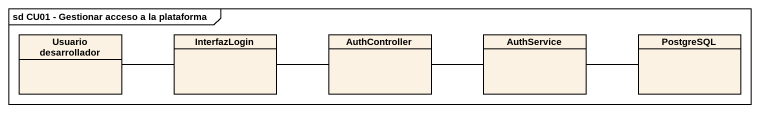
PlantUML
@startuml
mainframe sd CU01 - Gestionar acceso a la plataforma
hide circle
hide empty members
class "Usuario desarrollador" as Usuario_desarrollador
class InterfazLogin
class AuthController
class AuthService
class PostgreSQL
Usuario_desarrollador -right- InterfazLogin
InterfazLogin -right- AuthController
AuthController -right- AuthService
AuthService -right- PostgreSQL
@enduml
